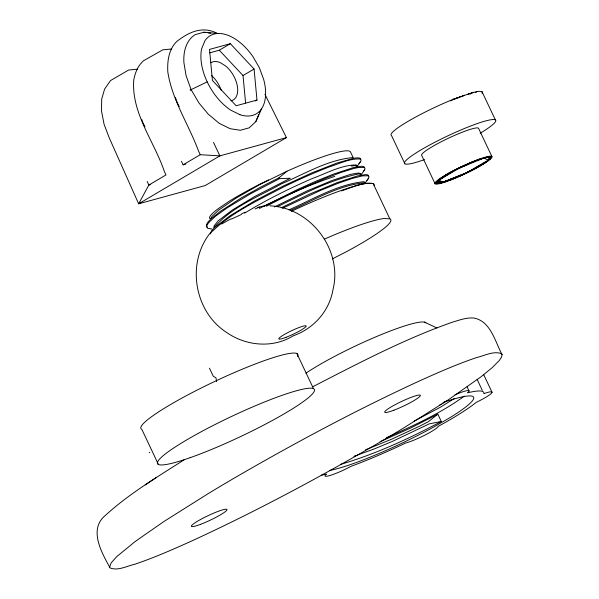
<?xml version="1.0" encoding="UTF-8"?>
<svg xmlns="http://www.w3.org/2000/svg" width="599" height="599" viewBox="0 0 599 599"><rect width="100%" height="100%" fill="white"/><g stroke="black" fill="none" stroke-linecap="round" stroke-linejoin="round"><path stroke-width="0.9" d="M109.647 567.096L111.107 562.94L116.79 556.576L135.254 541.451L163.939 521.497L209.403 492.872A475.022 60.357 -25.3 0 1 244.602 472.094C301.507 439.426 359.512 408.555 419.128 381.106C438.049 372.548 457.097 364.162 476.782 357.491C484.673 355.746 493.591 350.58 501.61 353.717L502.067 354.593L501.565 357.116L499.177 360.628L492.108 367.704L481.019 376.793L447.775 400.192L402.311 428.817A475.022 60.357 -25.3 0 1 367.112 449.594C310.207 482.27 252.201 513.133 192.586 540.583C173.665 549.141 154.617 557.527 134.932 564.206C127.04 565.95 118.123 571.109 110.104 567.972L109.647 567.096C101.635 552.563 88.405 529.314 105.327 515.462C129.085 493.711 157.028 477.178 184.043 459.867M217.924 33.462L203.945 32.234L195.139 34.652C185.757 40.53 183.234 52.398 183.908 62.693L186.102 75.788L191.178 89.768L198.965 103.006L208.227 114.139L219.197 123.304L229.941 128.62L231.746 128.957L240.394 130.26L249.191 127.842L255.803 121.657L261.553 108.756M259.696 112.193L259.756 111.429M213.888 227.665L214.113 225.92L218.141 220.844L232.457 209.95L254.612 196.562L290.35 178.232L279.508 178.652L250.801 193.642L226.864 208.048L215.43 216.276L208.579 222.761L207.029 225.217L206.782 227.088L207.831 228.346L211.964 228.975M210.399 233.939L212.113 230.241L214.929 227.246L230.398 215.528L254.335 201.114L283.042 186.132L312.131 172.767L337.125 162.98L354.181 158.188L357.603 157.829L359.774 158.114L360.665 159.027M444.78 181.909L440.235 183.159L447.55 180.98L438.55 183.451L436.124 182.957C445.536 172.385 460.638 167.795 473.225 161.655L455.599 169.727L437.876 180.509L443.125 182.171L450.598 179.857L460.833 175.597L474.85 168.746L483.55 163.752L487.728 160.914L490.611 156.878C471.69 159.319 455.075 170.782 438.842 180.119L443.125 182.171L450.598 179.857M357.124 166.44L360.673 161.453L361.092 159.933L360.201 159.02C349.696 158.368 339.76 163.602 329.929 166.649C314.123 172.684 298.684 179.633 283.477 187.038C258.963 200.006 232.719 211.694 212.54 231.147M361.092 174.818L364.641 169.839L365.053 168.319L364.17 167.406L358.569 167.473L353.957 168.461L341.512 172.272L325.519 178.315L307.07 186.199L287.438 195.416L266.428 206.206M365.053 183.204L368.602 178.225L369.014 176.698L368.13 175.784L362.53 175.859L352.205 178.45L337.858 183.414L320.487 190.437L282.384 208.317M258.775 114.446L255.803 121.657M438.55 183.451L443.125 182.171L467.826 172.168L488.245 160.113L489.802 156.713M210.661 218.613L212.083 216.329L218.425 210.294L235.669 198.366L259.726 184.574L287.026 171.187A77.96 9.906 -25.3 0 1 350.625 152.251L353.193 157.672M214.622 226.999C232.172 206.722 258.708 196.569 281.717 183.713C304.681 173.897 327.541 159.888 352.744 157.619M439.359 179.318L438.842 180.119L452.238 171.479M358.966 163.557L360.673 161.453M363.496 171.239L364.641 169.839M366.887 180.329L368.602 178.225M212.256 230.637C185.84 260.213 193.267 310.836 226.37 332.318C245.919 346.012 272.65 348.543 293.255 335.799C313.689 328.604 329.338 311.21 333.014 289.527C342.89 249.88 310.559 207.516 269.932 205.824M488.245 160.113L490.259 158.705L488.245 160.113L490.963 157.275L488.245 160.113L483.962 158.061L476.49 160.367M441.253 177.963L438.842 180.119L449.07 173.208M207.404 227.44L206.356 226.182L206.603 224.311L208.153 221.855L210.968 218.86L220.192 211.447L241.659 197.707L259.622 187.689L279.082 177.746L287.026 171.187M464.27 396.156C440.4 413.527 413.213 425.739 386.377 437.757M340.517 464.405C375.618 454.064 409.05 438.648 441.291 421.479L437.817 414.149L428.3 421.748L419.629 426.166L391.611 439.224L365.562 449.782M443.53 176.48L438.842 180.119L446.15 174.886M454.409 398.477L440.797 406.998L414.171 421.082M145.22 484.913L156.099 477.658M244.572 213.154C266.188 199.999 288.898 188.692 312.094 178.599C326.41 173.418 340.704 165.159 356.195 164.92L357.011 165.751M468.5 94.268L470.035 93.354M470.589 93.871L472.896 92.493M439.808 404.909L441.261 404.048M442.706 403.179L446.337 401.016M453.009 99.726L454.559 98.805M455.974 98.61L457.546 97.682M459.246 97.375L460.818 96.446M462.705 96.087L464.24 95.174M209.747 52.839L219.294 50.219L230.345 43.697L254.073 69.02L256.978 100.055L255.406 100.984M245.59 102.923L243.029 75.541L254.073 69.02M181.445 161.288L183.114 164.822L200.246 154.714L219.87 155.867L286.427 137.605L264.93 94.305M286.427 137.605L205.217 185.548L138.654 203.81L109.168 137.673L104.054 124.188L101.501 111.002L101.695 99.03L104.623 89.064L110.516 80.58L128.568 70.046L137.441 69.199M231.543 219.024L241.494 214.412M450.733 100.917L453.892 99.06M454.521 99.314L456.865 97.937M457.786 98.079L460.129 96.709M461.275 96.776L463.656 95.376M467.961 94.432L469.541 93.511M470.163 93.968L472.544 92.568L478.683 91.31L481.963 91.565L495.336 119.852M475.224 92.628L476.811 91.692M221.578 223.996L231.019 218.837M191.193 89.506L190.108 90.127L207.209 81.876A45.494 26.461 59.4 0 1 201.668 48.676L204.948 40.71A45.344 26.371 59.4 0 1 252.808 56.426L259.285 67.59L263.65 79.338A45.344 26.371 59.4 0 1 239.922 114.701M149.218 452.717L149.825 452.372M487.728 160.914L467.991 172.242L443.125 182.171L437.285 183.511M485.834 162.262L467.826 172.168L471.488 170.498M263.687 206.558L296.887 189.771L316.092 181.153L333.463 174.129L353.53 167.555L361.564 166.215L363.735 166.5L364.626 167.413M437.817 414.149L410.315 428.188L380.148 441.673M312.738 386.737C358.277 363.376 403.801 339.304 452.17 322.247C459.216 320.203 466.404 317.35 473.876 318.039C490.851 321.146 495.178 342.036 502.067 354.593M459.096 167.982L462.668 166.275M274.349 206.947L307.302 190.834L332.146 180.449L350.714 174.316L358.15 173.051L360.156 173.298L360.972 174.137M277.285 206.752C303.461 193.949 329.809 179.865 358.576 173.957M480.93 165.346L467.826 172.168L474.85 168.746M332.243 258.948L345.234 252.329A85.051 10.804 -25.3 0 0 389.807 218.785L373.132 183.541L367.157 183.301M288.95 209.86C312.925 199.31 337.746 184.222 364.117 181.684L364.933 182.515M290.29 210.526C314.198 200.073 338.338 185.301 364.634 182.762M281.133 207.816L310.604 193.679L337.432 182.515L357.491 175.941L365.525 174.601L367.704 174.886L368.587 175.792M479.537 159.252L488.537 156.781L483.962 158.061L459.261 168.064L466.247 164.635M268.644 179.902L259.607 184.312A77.96 9.906 -25.3 0 0 228.556 201.683L217.804 208.984A77.96 9.906 -25.3 0 0 209.485 218.358M459.261 168.064L469.788 163.085M241.674 213.738L245.216 212.188M255.122 208.894L259.382 207.172M464.42 173.957L443.125 182.171L436.476 183.346M460.833 175.597L443.125 182.171L436.124 182.957M341.393 190.894C351.224 187.846 361.152 182.613 371.665 183.264M457.299 177.147L443.125 182.171L436.244 182.343M453.862 178.577L443.125 182.171L436.828 181.527M353.934 456.311L373.851 449.093L392.6 441.313L429.288 423.845L441.291 421.479M472.544 92.568L453.533 99.194A50.473 6.417 -25.3 0 0 391.529 135.561L404.902 163.849M257.735 207.426L263.964 205.891M230.345 43.697L209.515 49.418L212.42 80.446L236.156 105.768L256.978 100.055M183.114 164.822L185.817 164.081M150.663 184.552L148.866 185.046L138.654 203.81L219.87 155.867L213.491 142.375M351.531 166.088L354.615 165.579L356.704 165.998M171.696 48.976L162.823 49.822L143.438 60.799C137.777 65.89 135.112 72.786 133.742 80.109C131.308 113.286 154.22 141.327 164.321 171.396L165.99 174.938L148.866 185.046L147.189 181.512M389.792 218.785L383.817 218.545A86.937 11.044 -25.3 0 0 324.418 239.106M205.262 32.436L203.945 32.234M208.033 32.855L210.811 33.274M359.273 174.099L360.665 174.384M216.838 33.125C202.043 25.802 188.827 32.121 176.81 41.443C168.686 49.298 167.241 61.128 167.802 71.865C172.078 100.183 188.827 124.637 198.576 151.18L200.246 154.714M424.406 322.105L436.873 327.952M239.922 114.694L230.727 110.149A45.494 26.461 59.4 0 1 207.209 81.876M219.294 50.219L243.029 75.541M491.876 156.481L478.504 128.193A31.545 4.006 -25.3 0 0 446.832 138.975A31.545 4.006 -25.3 0 0 421.733 155.515L435.106 183.803M483.767 374.794L492.049 392.323M477.163 379.481L482.292 390.331M467.085 386.857L469.062 391.027M279.082 177.746L279.508 178.652M296.894 353.552L313.494 388.661M209.448 368.183L213.207 376.135L215.992 377.894L216.561 381.585M158.421 464.465L141.828 429.356A86.758 11.022 -25.3 0 1 216.838 380.455A86.758 11.022 -25.3 0 1 297.553 356.42M481.963 91.565L482.165 93.324M259.427 208.452A77.99 9.202 -24.3 0 1 334.751 176.391M291.294 211.357A86.937 11.044 -25.3 0 1 367.142 183.309M373.147 183.534A85.051 10.804 -25.3 0 1 374.195 185.405M145.01 126.771A21.691 12.616 59.4 0 1 141.746 119.508M210.983 62.7A21.714 12.631 59.4 0 1 220.462 62.7L225.823 66.137A21.714 12.631 59.4 0 1 237.451 86.743A21.714 12.631 59.4 0 1 230.974 100.857M179.266 106.555A21.691 12.616 59.4 0 1 175.5 97.562M211.552 75.489A21.699 12.616 59.4 0 1 221.136 90.075M424.511 159.581A50.473 6.417 -25.3 0 1 414.583 153.868A50.473 6.417 -25.3 0 1 481.821 122.061A50.473 6.417 -25.3 0 1 480.211 133.24M305.954 373.184A73.363 9.457 -25.3 0 1 377.063 336.331A73.363 9.457 -25.3 0 1 425.822 322.794M321.229 475.202A95.915 12.339 -25.3 0 0 326.455 474.071A19.917 2.561 -25.3 0 0 330.723 475.262A19.917 2.561 -25.3 0 0 351.209 466.239A95.915 12.339 -25.3 0 0 405.613 443.028A19.917 2.561 -25.3 0 0 425.283 434.926A19.917 2.561 -25.3 0 0 438.041 426.466A95.915 12.339 -25.3 0 0 476.198 402.401A19.917 2.561 -25.3 0 0 491.584 393.101A19.917 2.561 -25.3 0 0 483.872 393.67A95.915 12.339 -25.3 0 0 467.617 392.817A19.917 2.561 -25.3 0 0 455.008 394.786M443.297 402.423A84.699 10.894 -25.3 0 1 449.52 417.915L433.249 427.282A84.699 10.894 -25.3 0 1 329.405 470.44M190.145 457.681A86.758 11.022 -25.3 0 0 314.146 391.529A86.758 11.022 -25.3 0 0 203.578 430.479A86.758 11.022 -25.3 0 0 190.145 457.681M200.56 524.335A19.715 2.508 -25.3 0 0 227.028 509.592A19.715 2.508 -25.3 0 0 199.931 519.835A19.715 2.508 -25.3 0 0 200.56 524.335M393.925 410.188A19.715 2.508 -25.3 0 0 420.393 395.437A19.715 2.508 -25.3 0 0 393.303 405.68A19.715 2.508 -25.3 0 0 393.925 410.188M445.746 181.834A31.545 4.006 -25.3 0 0 491.757 157.687A31.545 4.006 -25.3 0 0 452.971 170.902A31.545 4.006 -25.3 0 0 445.746 181.834M286.008 337.312A15.147 1.924 -25.3 0 0 306.194 326.021A15.147 1.924 -25.3 0 0 285.244 333.987A15.147 1.924 -25.3 0 0 286.008 337.312"/></g></svg>
